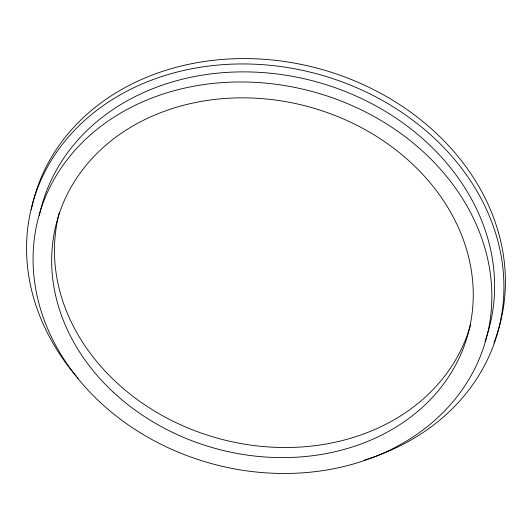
<?xml version="1.0" encoding="UTF-8"?>
<svg xmlns="http://www.w3.org/2000/svg" width="532" height="532" viewBox="0 0 532 532"><rect width="100%" height="100%" fill="white"/><g stroke="black" fill="none" stroke-linecap="round" stroke-linejoin="round"><path stroke-width="0.8" d="M39.794 213.379A231.932 192.73 15.4 0 1 319.419 82.666A231.932 192.73 15.4 0 1 484.971 341.364M39.288 215.713A231.932 192.73 15.4 0 1 39.621 214.157M470.647 324.467A213.126 177.103 15.4 0 1 218.838 438.554A213.126 177.103 15.4 0 1 59.411 212.335M31.275 209.854A241.335 200.544 15.4 0 1 323.097 69.792A241.335 200.544 15.4 0 1 493.896 342.861M76.109 376.018A241.335 200.544 15.4 0 1 133 88.119A241.335 200.544 15.4 0 1 472.576 183.979A241.335 200.544 15.4 0 1 368.915 458.677M368.151 458.93A241.335 200.544 15.4 0 1 364.274 460.147M78.211 378.471A241.335 200.544 15.4 0 1 77.153 377.248M100.189 402.318A231.932 192.73 15.4 0 0 484.007 346.179A231.932 192.73 15.4 0 0 203.177 84.668A231.932 192.73 15.4 0 0 100.189 402.318M113.349 392.217A213.126 177.103 15.4 0 0 466.045 340.626A213.126 177.103 15.4 0 0 207.985 100.322A213.126 177.103 15.4 0 0 113.349 392.217"/></g></svg>
